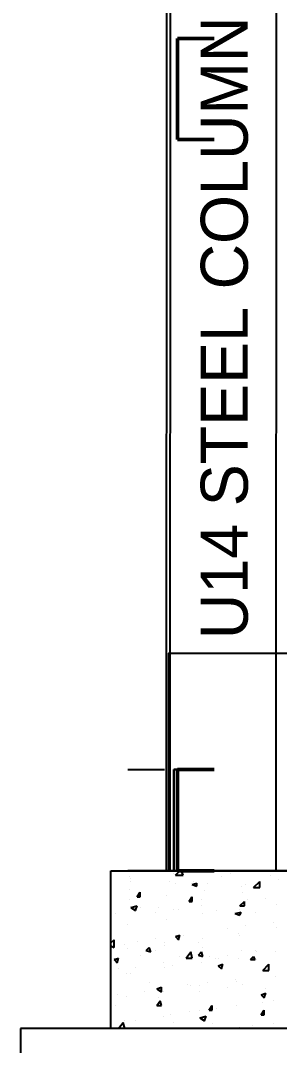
# Model space of a CAD drawing. Header units: millimetres. Extents: x -23396 to 106750, y 116 to 66281.
# Drawn here: x 89672 to 89979, y 38544 to 39760 of the extents above; entities that cross this region are included whole.
import ezdxf

# ---------------------------------------------------------------- set-up
doc = ezdxf.new("R2010")
doc.units = ezdxf.units.MM
doc.layers.add('Wall', color=1, linetype='Continuous', lineweight=50)

# ---------------------------------------------------------------- blocks, each defined once
blk = doc.blocks.new('u14 shaft')
at = {"color": 0}
for p, q in [((-7750.366314057028, 16803.84000000125), (-7755.366314057027, 421.7900000000372)), ((-7745.366314057029, 16803.84000000125), (-7750.366314057028, 421.7900000000372)), ((-7599.116314057027, 16803.84000000125), (-7604.116314057027, 421.7900000000372)), ((-7755.366314057027, 927.6900000008754), (-7755.366314057027, 421.7900000000372)), ((-7808.316314056283, 561.490000002086), (-7757.516314057866, 561.490000002086)), ((-7744.816314057679, 421.7900000000372), (-7744.816314057679, 561.490000002086)), ((-7744.816314057679, 561.490000002086), (-7694.016314056935, 561.490000002086)), ((-7694.016314056935, 561.490000002086), (-7744.816314057679, 561.490000002086)), ((-7744.816314057679, 561.490000002086), (-7744.816314057679, 421.7900000000372)), ((-7694.016314056935, 561.490000002086), (-7744.816314057679, 561.490000002086)), ((-7744.816314057679, 561.490000002086), (-7744.816314057679, 421.7900000000372)), ((-7831.566314058147, 421.7900000000372), (-5676.816314057214, 421.7900000000372)), ((-7831.566314058147, 203.77000000095), (-7831.566314058147, 421.7900000000372)), ((-7757.516314057866, 421.7900000000372), (-7808.316314056283, 421.7900000000372)), ((-7806.166314057773, 413.2900000014342), (-7806.166314057773, 413.2900000014342)), ((-7804.066314056981, 411.2400000006891), (-7804.066314056981, 411.2400000006891)), ((-7772.31631405768, 421.7900000000372), (-7772.31631405768, 421.7900000000372)), ((-5947.766314056934, 421.7900000000372), (-7757.516314057866, 421.7900000000372)), ((-7753.2663140574, 421.7900000000372), (-7753.2663140574, 421.7900000000372)), ((-7694.016314056935, 421.7900000000372), (-7744.816314057679, 421.7900000000372)), ((-7744.816314057679, 421.7900000000372), (-7694.016314056935, 421.7900000000372)), ((-7694.016314056935, 421.7900000000372), (-7744.816314057679, 421.7900000000372)), ((-7744.816314057679, 417.5900000007823), (-7744.816314057679, 417.5900000007823)), ((-7742.666314056842, 415.4400000022723), (-7736.316314057913, 421.7900000000372)), ((-7742.666314056842, 415.4400000022723), (-7732.116314057494, 415.4400000022723)), ((-7732.116314057494, 415.4400000022723), (-7734.216314057121, 421.7900000000372)), ((-7719.416314057308, 419.6400000015273), (-7719.416314057308, 419.6400000015273)), ((-7679.166314057074, 413.2900000014342), (-7679.166314057074, 413.2900000014342)), ((-7666.466314056889, 417.5900000007823), (-7666.466314056889, 417.5900000007823)), ((-7617.816314056982, 421.7900000000372), (-7617.816314056982, 421.7900000000372)), ((-7611.466314058053, 415.4400000022723), (-7611.466314058053, 415.4400000022723)), ((-7806.166314057773, 396.4400000008755), (-7806.166314057773, 396.4400000008755)), ((-7804.066314056981, 406.9900000002235), (-7804.066314056981, 406.9900000002235)), ((-7751.166314057774, 406.9900000002235), (-7751.166314057774, 406.9900000002235)), ((-7742.666314056842, 404.8400000017136), (-7742.666314056842, 404.8400000017136)), ((-7719.416314057308, 402.7399999997578), (-7713.066314057214, 404.8400000017136)), ((-7719.416314057308, 402.7399999997578), (-7713.066314057214, 400.6400000001304)), ((-7717.26631405647, 406.9900000002235), (-7717.26631405647, 406.9900000002235)), ((-7713.066314057214, 400.6400000001304), (-7713.066314057214, 404.8400000017136)), ((-7698.216314057354, 404.8400000017136), (-7698.216314057354, 404.8400000017136)), ((-7651.666314058239, 400.6400000001304), (-7651.666314058239, 400.6400000001304)), ((-7645.316314058145, 402.7399999997578), (-7645.316314058145, 402.7399999997578)), ((-7634.716314057587, 398.4900000016205), (-7626.266314057867, 406.9900000002235)), ((-7634.716314057587, 398.4900000016205), (-7626.266314057867, 398.4900000016205)), ((-7626.266314057867, 398.4900000016205), (-7626.266314057867, 406.9900000002235)), ((-7600.866314057494, 409.089999999851), (-7600.866314057494, 409.089999999851)), ((-7795.616314057261, 385.789999999106), (-7791.36631405796, 392.1400000015274)), ((-7795.616314057261, 385.789999999106), (-7791.36631405796, 385.789999999106)), ((-7791.36631405796, 385.789999999106), (-7791.36631405796, 392.1400000015274)), ((-7755.366314057027, 387.9399999999441), (-7755.366314057027, 387.9399999999441)), ((-7723.616314056562, 379.4900000002235), (-7719.416314057308, 385.789999999106)), ((-7719.416314057308, 379.4900000002235), (-7719.416314057308, 385.789999999106)), ((-7702.466314056656, 394.2900000000372), (-7702.466314056656, 394.2900000000372)), ((-7649.566314057448, 392.1400000015274), (-7649.566314057448, 392.1400000015274)), ((-7617.816314056982, 383.6899999994784), (-7617.816314056982, 383.6899999994784)), ((-7806.166314057773, 381.5400000009686), (-7806.166314057773, 381.5400000009686)), ((-7804.066314056981, 370.9899999992922), (-7795.616314057261, 373.1400000001304)), ((-7804.066314056981, 370.9899999992922), (-7797.716314056889, 366.7400000011548)), ((-7797.716314056889, 366.7400000011548), (-7795.616314057261, 373.1400000001304)), ((-7791.36631405796, 370.9899999992922), (-7791.36631405796, 370.9899999992922)), ((-7765.966314057587, 370.9899999992922), (-7765.966314057587, 370.9899999992922)), ((-7744.816314057679, 368.8400000007823), (-7744.816314057679, 368.8400000007823)), ((-7738.466314056423, 368.8400000007823), (-7738.466314056423, 368.8400000007823)), ((-7723.616314056562, 379.4900000002235), (-7719.416314057308, 379.4900000002235)), ((-7706.716314057121, 381.5400000009686), (-7706.716314057121, 381.5400000009686)), ((-7706.716314057121, 373.1400000001304), (-7706.716314057121, 373.1400000001304)), ((-7653.766314057866, 373.1400000001304), (-7647.416314056609, 379.4900000002235)), ((-7653.766314057866, 373.1400000001304), (-7647.416314056609, 373.1400000001304)), ((-7653.766314057866, 368.8400000007823), (-7653.766314057866, 368.8400000007823)), ((-7647.416314056609, 373.1400000001304), (-7647.416314056609, 379.4900000002235)), ((-7643.216314056189, 381.5400000009686), (-7643.216314056189, 381.5400000009686)), ((-7602.966314057121, 375.1900000008754), (-7602.966314057121, 375.1900000008754)), ((-7825.216314058052, 362.5399999995716), (-7825.216314058052, 362.5399999995716)), ((-7770.216314056888, 364.6400000015274), (-7770.216314056888, 364.6400000015274)), ((-7755.366314057027, 354.0400000009686), (-7755.366314057027, 354.0400000009686)), ((-7704.566314057448, 362.5399999995716), (-7704.566314057448, 362.5399999995716)), ((-7685.516314058332, 366.7400000011548), (-7685.516314058332, 366.7400000011548)), ((-7660.11631405796, 362.5399999995716), (-7651.666314058239, 364.6400000015274)), ((-7660.11631405796, 362.5399999995716), (-7653.766314057866, 360.3899999987334)), ((-7653.766314057866, 360.3899999987334), (-7651.666314058239, 364.6400000015274)), ((-7632.616314056796, 364.6400000015274), (-7632.616314056796, 364.6400000015274)), ((-7808.316314056283, 347.6900000008754), (-7808.316314056283, 347.6900000008754)), ((-7670.716314057354, 341.390000001993), (-7670.716314057354, 341.390000001993)), ((-7645.316314058145, 345.590000001248), (-7645.316314058145, 345.590000001248)), ((-7607.216314056422, 349.8400000017136), (-7607.216314056422, 349.8400000017136)), ((-7602.966314057121, 343.4899999992922), (-7602.966314057121, 343.4899999992922)), ((-7831.566314058147, 322.2900000005029), (-7827.366314057726, 326.5400000009686)), ((-7827.366314057726, 315.9400000004098), (-7827.366314057726, 326.5400000009686)), ((-7770.216314056888, 328.640000000596), (-7770.216314056888, 328.640000000596)), ((-7742.666314056842, 330.7400000002235), (-7736.316314057913, 332.8900000010617)), ((-7742.666314056842, 330.7400000002235), (-7738.466314056423, 326.5400000009686)), ((-7738.466314056423, 326.5400000009686), (-7736.316314057913, 332.8900000010617)), ((-7732.116314057494, 332.8900000010617), (-7732.116314057494, 332.8900000010617)), ((-7704.566314057448, 328.640000000596), (-7704.566314057448, 328.640000000596)), ((-7655.916314057541, 335.0400000018999), (-7655.916314057541, 335.0400000018999)), ((-7653.766314057866, 332.8900000010617), (-7653.766314057866, 332.8900000010617)), ((-7831.566314058147, 318.090000001248), (-7827.366314057726, 315.9400000004098)), ((-7812.516314056702, 320.2399999997579), (-7812.516314056702, 320.2399999997579)), ((-7808.316314056283, 313.7899999995716), (-7808.316314056283, 313.7899999995716)), ((-7795.616314057261, 324.4400000013411), (-7795.616314057261, 324.4400000013411)), ((-7782.91631405824, 311.7400000011548), (-7778.666314056609, 315.9400000004098)), ((-7782.91631405824, 311.7400000011548), (-7776.566314058145, 309.5900000003167)), ((-7776.566314058145, 309.5900000003167), (-7778.666314056609, 315.9400000004098)), ((-7770.216314056888, 311.7400000011548), (-7770.216314056888, 311.7400000011548)), ((-7757.516314057866, 322.2900000005029), (-7757.516314057866, 322.2900000005029)), ((-7757.516314057866, 318.090000001248), (-7757.516314057866, 318.090000001248)), ((-7710.91631405754, 322.2900000005029), (-7710.91631405754, 322.2900000005029)), ((-7704.566314057448, 315.9400000004098), (-7704.566314057448, 315.9400000004098)), ((-7651.666314058239, 311.7400000011548), (-7651.666314058239, 311.7400000011548)), ((-7632.616314056796, 311.7400000011548), (-7632.616314056796, 311.7400000011548)), ((-7827.366314057726, 298.9900000020861), (-7821.016314057634, 301.1400000005961)), ((-7827.366314057726, 301.1400000005961), (-7827.366314057726, 301.1400000005961)), ((-7827.366314057726, 298.9900000020861), (-7823.116314056097, 294.7900000005029)), ((-7823.116314056097, 294.7900000005029), (-7821.016314057634, 301.1400000005961)), ((-7791.36631405796, 305.3900000010617), (-7791.36631405796, 305.3900000010617)), ((-7736.316314057913, 303.2899999991059), (-7736.316314057913, 303.2899999991059)), ((-7727.866314057028, 301.1400000005961), (-7721.516314058099, 309.5900000003167)), ((-7727.866314057028, 301.1400000005961), (-7719.416314057308, 301.1400000005961)), ((-7719.416314057308, 301.1400000005961), (-7721.516314058099, 309.5900000003167)), ((-7710.91631405754, 305.3900000010617), (-7706.716314057121, 309.5900000003167)), ((-7710.91631405754, 305.3900000010617), (-7704.566314057448, 303.2899999991059)), ((-7704.566314057448, 303.2899999991059), (-7706.716314057121, 309.5900000003167)), ((-7696.116314057727, 303.2899999991059), (-7696.116314057727, 303.2899999991059)), ((-7687.666314058006, 301.1400000005961), (-7687.666314058006, 301.1400000005961)), ((-7683.416314056376, 301.1400000005961), (-7683.416314056376, 301.1400000005961)), ((-7670.716314057354, 305.3900000010617), (-7670.716314057354, 305.3900000010617)), ((-7655.916314057541, 301.1400000005961), (-7655.916314057541, 301.1400000005961)), ((-7638.966314056888, 298.9900000020861), (-7634.716314057587, 303.2899999991059)), ((-7638.966314056888, 298.9900000020861), (-7632.616314056796, 298.9900000020861)), ((-7632.616314056796, 298.9900000020861), (-7634.716314057587, 303.2899999991059)), ((-7630.516314057167, 309.5900000003167), (-7630.516314057167, 309.5900000003167)), ((-7630.516314057167, 298.9900000020861), (-7630.516314057167, 298.9900000020861)), ((-7605.116314057958, 309.5900000003167), (-7605.116314057958, 309.5900000003167)), ((-7821.016314057634, 286.3400000007823), (-7821.016314057634, 286.3400000007823)), ((-7797.716314056889, 288.4400000004098), (-7797.716314056889, 288.4400000004098)), ((-7759.616314057494, 294.7900000005029), (-7759.616314057494, 294.7900000005029)), ((-7757.516314057866, 288.4400000004098), (-7757.516314057866, 288.4400000004098)), ((-7746.916314057307, 290.590000001248), (-7746.916314057307, 290.590000001248)), ((-7706.716314057121, 294.7900000005029), (-7706.716314057121, 294.7900000005029)), ((-7683.416314056376, 290.590000001248), (-7677.066314056283, 292.6399999996647)), ((-7683.416314056376, 290.590000001248), (-7679.166314057074, 286.3400000007823)), ((-7679.166314057074, 286.3400000007823), (-7677.066314056283, 292.6399999996647)), ((-7622.0163140574, 284.1900000022724), (-7613.566314057679, 292.6399999996647)), ((-7622.0163140574, 284.1900000022724), (-7613.566314057679, 284.1900000022724)), ((-7613.566314057679, 284.1900000022724), (-7613.566314057679, 292.6399999996647)), ((-7810.416314057075, 279.9900000006892), (-7810.416314057075, 279.9900000006892)), ((-7804.066314056981, 279.9900000006892), (-7804.066314056981, 279.9900000006892)), ((-7660.11631405796, 271.4899999997578), (-7660.11631405796, 271.4899999997578)), ((-7658.016314057168, 269.3900000001304), (-7658.016314057168, 269.3900000001304)), ((-7605.116314057958, 275.6900000013411), (-7605.116314057958, 275.6900000013411)), ((-7778.666314056609, 267.2900000005029), (-7778.666314056609, 267.2900000005029)), ((-7768.066314057215, 258.8400000007823), (-7761.716314058286, 260.8900000015274)), ((-7768.066314057215, 258.8400000007823), (-7761.716314058286, 254.5399999991059)), ((-7761.716314058286, 254.5399999991059), (-7761.716314058286, 260.8900000015274)), ((-7725.766314057401, 265.1399999996647), (-7725.766314057401, 265.1399999996647)), ((-7721.516314058099, 263.0400000000372), (-7721.516314058099, 263.0400000000372)), ((-7708.816314056749, 263.0400000000372), (-7708.816314056749, 263.0400000000372)), ((-7698.216314057354, 267.2900000005029), (-7698.216314057354, 267.2900000005029)), ((-7670.716314057354, 260.8900000015274), (-7670.716314057354, 260.8900000015274)), ((-7649.566314057448, 265.1399999996647), (-7649.566314057448, 265.1399999996647)), ((-7617.816314056982, 258.8400000007823), (-7617.816314056982, 258.8400000007823)), ((-7823.116314056097, 250.3400000021793), (-7823.116314056097, 250.3400000021793)), ((-7810.416314057075, 248.2400000002235), (-7810.416314057075, 248.2400000002235)), ((-7785.016314057866, 254.5399999991059), (-7785.016314057866, 254.5399999991059)), ((-7768.066314057215, 235.535000001546), (-7763.866314056795, 241.8700000015087)), ((-7765.966314057587, 246.0649999999441), (-7765.966314057587, 246.0649999999441)), ((-7761.716314058286, 235.535000001546), (-7763.866314056795, 241.8700000015087)), ((-7759.616314057494, 254.5399999991059), (-7759.616314057494, 254.5399999991059)), ((-7708.816314056749, 254.5399999991059), (-7708.816314056749, 254.5399999991059)), ((-7624.166314057075, 250.3400000021793), (-7617.816314056982, 252.4900000006892)), ((-7624.166314057075, 250.3400000021793), (-7619.916314057774, 246.0649999999441)), ((-7619.916314057774, 246.0649999999441), (-7617.816314056982, 252.4900000006892)), ((-7607.216314056422, 241.8700000015087), (-7607.216314056422, 241.8700000015087)), ((-7825.216314058052, 235.535000001546), (-7825.216314058052, 235.535000001546)), ((-7768.066314057215, 235.535000001546), (-7761.716314058286, 235.535000001546)), ((-7723.616314056562, 227.0500000007451), (-7723.616314056562, 227.0500000007451)), ((-7708.816314056749, 229.1850000014528), (-7708.816314056749, 229.1850000014528)), ((-7696.116314057727, 229.1850000014528), (-7691.866314056096, 235.535000001546)), ((-7696.116314057727, 229.1850000014528), (-7691.866314056096, 229.1850000014528)), ((-7691.866314056096, 229.1850000014528), (-7691.866314056096, 235.535000001546)), ((-7685.516314058332, 231.2650000001304), (-7685.516314058332, 231.2650000001304)), ((-7658.016314057168, 235.535000001546), (-7658.016314057168, 235.535000001546)), ((-7624.166314057075, 222.785000000149), (-7619.916314057774, 229.1850000014528)), ((-7622.0163140574, 239.7350000008009), (-7622.0163140574, 239.7350000008009)), ((-7619.916314057774, 222.785000000149), (-7619.916314057774, 229.1850000014528)), ((-7812.516314056702, 214.3850000016391), (-7812.516314056702, 214.3850000016391)), ((-7812.516314056702, 214.3850000016391), (-7812.516314056702, 214.3850000016391)), ((-7797.716314056889, 214.3850000016391), (-7797.716314056889, 214.3850000016391)), ((-7759.616314057494, 220.7199999992736), (-7759.616314057494, 220.7199999992736)), ((-7749.016314056935, 222.785000000149), (-7749.016314056935, 222.785000000149)), ((-7708.816314056749, 218.5850000008941), (-7700.366314057028, 220.7199999992736)), ((-7708.816314056749, 218.5850000008941), (-7702.466314056656, 214.3850000016391)), ((-7702.466314056656, 214.3850000016391), (-7700.366314057028, 220.7199999992736)), ((-7624.166314057075, 222.785000000149), (-7619.916314057774, 222.785000000149)), ((-5592.16631405754, 203.77000000095), (-7956.466314058052, 203.77000000095)), ((-7956.466314058052, 203.77000000095), (-7956.466314058052, 100.0699999998323)), ((-5676.816314057214, 203.77000000095), (-7831.566314058147, 203.77000000095)), ((-7821.016314057634, 203.77000000095), (-7814.666314056376, 212.2350000008009)), ((-7821.016314057634, 203.77000000095), (-7821.016314057634, 203.77000000095)), ((-7812.516314056702, 203.77000000095), (-7814.666314056376, 212.2350000008009)), ((-7744.816314057679, 212.2350000008009), (-7744.816314057679, 212.2350000008009)), ((-7691.866314056096, 210.1000000000931), (-7691.866314056096, 210.1000000000931)), ((-7653.766314057866, 205.9000000008382), (-7653.766314057866, 205.9000000008382)), ((-7636.866314058424, 207.9650000017136), (-7636.866314058424, 207.9650000017136)), ((-7607.216314056422, 210.1000000000931), (-7607.216314056422, 210.1000000000931))]:
    blk.add_line(p, q, dxfattribs=at)
at = {"linetype": 'Continuous'}
blk.add_lwpolyline([(-7452.261810753376, 652.559096820507), (-7452.261810753376, 721.891879874165), (-7752.261810753376, 721.891879874165), (-7752.261810753376, 421.8918798741651), (-7452.261810753376, 421.8918798741651), (-7452.261810753376, 652.559096820507)], dxfattribs=at)
at = {"layer": 'Wall'}
for p, q in [((-7739.81631405768, 1431.790000002249), (-7739.81631405768, 1571.490000001969)), ((-7739.81631405768, 1571.490000001969), (-7689.016314056935, 1571.490000001969)), ((-7689.016314056935, 1571.490000001969), (-7739.81631405768, 1571.490000001969)), ((-7739.81631405768, 1571.490000001969), (-7739.81631405768, 1431.790000002249)), ((-7689.016314056935, 1571.490000001969), (-7739.81631405768, 1571.490000001969)), ((-7739.81631405768, 1571.490000001969), (-7739.81631405768, 1431.790000002249)), ((-7689.016314056935, 1431.790000002249), (-7739.81631405768, 1431.790000002249)), ((-7739.81631405768, 1431.790000002249), (-7689.016314056935, 1431.790000002249)), ((-7689.016314056935, 1431.790000002249), (-7739.81631405768, 1431.790000002249)), ((-7739.81631405768, 421.7900000022491), (-7739.81631405768, 561.4900000019697)), ((-7739.81631405768, 561.4900000019697), (-7689.016314056935, 561.4900000019697)), ((-7689.016314056935, 561.4900000019697), (-7739.81631405768, 561.4900000019697)), ((-7739.81631405768, 561.4900000019697), (-7739.81631405768, 421.7900000022491)), ((-7689.016314056935, 561.4900000019697), (-7739.81631405768, 561.4900000019697)), ((-7739.81631405768, 561.4900000019697), (-7739.81631405768, 421.7900000022491)), ((-7689.016314056935, 421.7900000022491), (-7739.81631405768, 421.7900000022491)), ((-7739.81631405768, 421.7900000022491), (-7689.016314056935, 421.7900000022491)), ((-7689.016314056935, 421.7900000022491), (-7739.81631405768, 421.7900000022491))]:
    blk.add_line(p, q, dxfattribs=at)
at = {"linetype": 'Continuous', "insert": (-7707.676132064546, 741.6321005698992), "char_height": 65, "attachment_point": 1, "rotation": 90}
blk.add_mtext_dynamic_manual_height_columns('U14 STEEL COLUMN', width=8751.771157867042, gutter_width=2683.26485620928, heights=[0], dxfattribs=at)
blk = doc.blocks.new('upn st')
at = {"linetype": 'Continuous', "xscale": 0.171875, "yscale": 0.171875, "zscale": 0.171875}
blk.add_blockref('u14 shaft', (6951.345140813152, -5502.441672076588), dxfattribs=at)

msp = doc.modelspace()

# ---------------------------------------------------------------- block references
at = {"xscale": 5, "yscale": 5, "zscale": 5}
msp.add_blockref('upn st', (61752.65652486314, 65900.8371925439), dxfattribs=at)

doc.saveas('drawing.dxf')
